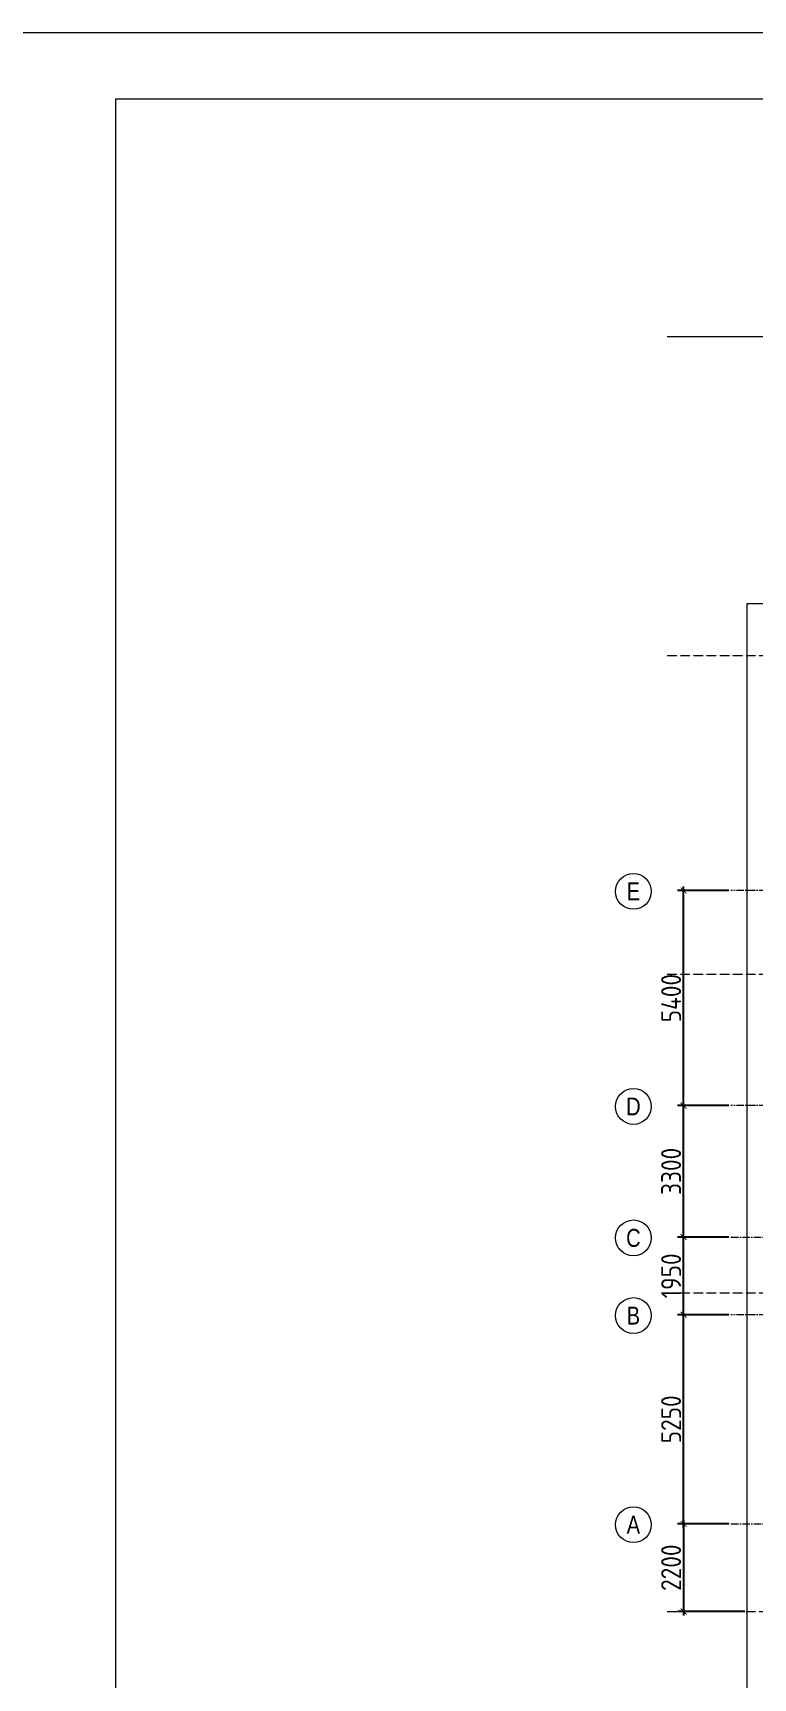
# Model space of a CAD drawing. Header units: millimetres. Extents: x 163705 to 1616509, y 81827 to 302547.
# Drawn here: x 305474 to 323561, y 139188 to 180492 of the extents above; entities that cross this region are included whole.
import ezdxf
from ezdxf.enums import TextEntityAlignment as Align

# ---------------------------------------------------------------- set-up
doc = ezdxf.new("R2010")
doc.units = ezdxf.units.MM
doc.header["$LTSCALE"] = 10
doc.linetypes.add('ACAD_ISO05W100', pattern=[33, 24, -3, 0, -3, 0, -3])
doc.linetypes.add('CENTER2', pattern=[28.575, 19.05, -3.175, 3.175, -3.175])
for name, color, linetype, lineweight in [('1-中心线', 1, 'CENTER2', 0), ('1-双点线', 8, 'ACAD_ISO05W100', 0), ('1-图框层', 7, 'Continuous', 0), ('1-建筑轮廓', 7, 'Continuous', 20), ('1-护栏', 4, 'Continuous', 18), ('1-标注', 3, 'Continuous', 0)]:
    doc.layers.add(name, color=color, linetype=linetype, lineweight=lineweight)
doc.styles.add('ARIAL', font='arial.ttf', dxfattribs={"width": 0.7})
doc.styles.add('HZ', font='gbenor.shx', dxfattribs={"bigfont": 'gbcbig.shx'})
doc.dimstyles.new('100$0', dxfattribs={"dimscale": 100, "dimtxt": 5, "dimasz": 1.5, "dimexe": 1.5, "dimexo": 0.5, "dimtad": 1, "dimdec": 0, "dimdsep": 46, "dimtxsty": 'HZ', "dimblk": 'ARCHTICK', "dimcen": 2.5, "dimdle": 1, "dimclrd": 256, "dimclre": 256, "dimadec": 0, "dimazin": 0, "dimtfac": 1, "dimtdec": 0, "dimtmove": 0, "dimatfit": 3, "dimfxl": 0, "dimarcsym": 0})

# ---------------------------------------------------------------- blocks, each defined once
blk = doc.blocks.new('G$C5C029050')
blk.add_lwpolyline([(92688.6, 77039.4), (69193.6, 77039.4), (69043.6, 77639.4), (68743.6, 76439.4), (68593.6, 77039.4), (0, 77039.4)])
at = {"layer": '1-双点线'}
for p, q in [((1, 69039.4), (92688.6, 69039.4)), ((1, 61039.4), (92688.6, 61039.4)), ((1, 53039.4), (92688.6, 53039.4)), ((1, 45039.4), (92688.6, 45039.4))]:
    blk.add_line(p, q, dxfattribs=at)
at = {"layer": '1-建筑轮廓'}
blk.add_lwpolyline([(7098.6, 77039.4), (7098.6, 70334.4), (1998.6, 70334.4), (1998.6, 8119.4), (8918.6, 8119.4)], dxfattribs=at)
blk = doc.blocks.new('_ArchTick')
at = {"const_width": 0.15}
blk.add_lwpolyline([(-0.5, -0.5), (0.5, 0.5)], dxfattribs=at)
blk = doc.blocks.new('*D321')
at = {"layer": '1-标注', "lineweight": -2, "transparency": 16777216}
for p, q in [((322954, 148310), (321664, 148310)), ((321814, 142960), (321814, 148410)), ((322954, 143060), (321664, 143060))]:
    blk.add_line(p, q, dxfattribs=at)
at = {"layer": 'Defpoints', "transparency": 16777216}
for p in [(321814, 148310), (323004, 148310), (323004, 143060)]:
    blk.add_point(p, dxfattribs=at)
at = {"layer": '1-标注', "lineweight": -2, "transparency": 16777216, "xscale": 150, "yscale": 150, "zscale": 150}
for p, rotation in [((321814, 148310), 90), ((321814, 143060), 270)]:
    blk.add_blockref('_ArchTick', p, dxfattribs=dict(at, rotation=rotation))
at = {"layer": '1-标注', "transparency": 16777216, "insert": (321502, 145685), "char_height": 500, "attachment_point": 5, "rotation": 90, "style": 'HZ'}
blk.add_mtext('5250', dxfattribs=at)
blk = doc.blocks.new('*D322')
at = {"layer": '1-标注', "lineweight": -2, "transparency": 16777216}
for p, q in [((321814, 148210), (321814, 150360)), ((322954, 150260), (321664, 150260)), ((322954, 148310), (321664, 148310))]:
    blk.add_line(p, q, dxfattribs=at)
at = {"layer": 'Defpoints', "transparency": 16777216}
for p in [(321814, 150260), (323004, 150260), (323004, 148310)]:
    blk.add_point(p, dxfattribs=at)
at = {"layer": '1-标注', "lineweight": -2, "transparency": 16777216, "xscale": 150, "yscale": 150, "zscale": 150}
for p, rotation in [((321814, 150260), 90), ((321814, 148310), 270)]:
    blk.add_blockref('_ArchTick', p, dxfattribs=dict(at, rotation=rotation))
at = {"layer": '1-标注', "transparency": 16777216, "insert": (321502, 149285), "char_height": 500, "attachment_point": 5, "rotation": 90, "style": 'HZ'}
blk.add_mtext('1950', dxfattribs=at)
blk = doc.blocks.new('*D323')
at = {"layer": '1-标注', "lineweight": -2, "transparency": 16777216}
for p, q in [((321814, 153460), (321814, 159060)), ((322954, 158960), (321664, 158960)), ((322954, 153560), (321664, 153560))]:
    blk.add_line(p, q, dxfattribs=at)
at = {"layer": 'Defpoints', "transparency": 16777216}
for p in [(321814, 158960), (323004, 158960), (323004, 153560)]:
    blk.add_point(p, dxfattribs=at)
at = {"layer": '1-标注', "lineweight": -2, "transparency": 16777216, "xscale": 150, "yscale": 150, "zscale": 150}
for p, rotation in [((321814, 158960), 90), ((321814, 153560), 270)]:
    blk.add_blockref('_ArchTick', p, dxfattribs=dict(at, rotation=rotation))
at = {"layer": '1-标注', "transparency": 16777216, "insert": (321502, 156260), "char_height": 500, "attachment_point": 5, "rotation": 90, "style": 'HZ'}
blk.add_mtext('5400', dxfattribs=at)
blk = doc.blocks.new('*D324')
at = {"layer": '1-标注', "lineweight": -2, "transparency": 16777216}
for p, q in [((321814, 150160), (321814, 153660)), ((322954, 153560), (321664, 153560)), ((322954, 150260), (321664, 150260))]:
    blk.add_line(p, q, dxfattribs=at)
at = {"layer": 'Defpoints', "transparency": 16777216}
for p in [(321814, 153560), (323004, 153560), (323004, 150260)]:
    blk.add_point(p, dxfattribs=at)
at = {"layer": '1-标注', "lineweight": -2, "transparency": 16777216, "xscale": 150, "yscale": 150, "zscale": 150}
for p, rotation in [((321814, 153560), 90), ((321814, 150260), 270)]:
    blk.add_blockref('_ArchTick', p, dxfattribs=dict(at, rotation=rotation))
at = {"layer": '1-标注', "transparency": 16777216, "insert": (321502, 151910), "char_height": 500, "attachment_point": 5, "rotation": 90, "style": 'HZ'}
blk.add_mtext('3300', dxfattribs=at)
blk = doc.blocks.new('*D335')
at = {"layer": '1-标注', "lineweight": -2, "transparency": 16777216}
for p, q in [((322954, 143060), (321664, 143060)), ((321814, 143160), (321814, 140760)), ((323351, 140860), (321664, 140860))]:
    blk.add_line(p, q, dxfattribs=at)
at = {"layer": 'Defpoints', "transparency": 16777216}
for p in [(323004, 143060), (321814, 140860), (323401, 140860)]:
    blk.add_point(p, dxfattribs=at)
at = {"layer": '1-标注', "lineweight": -2, "transparency": 16777216, "xscale": 150, "yscale": 150, "zscale": 150}
for p, rotation in [((321814, 143060), 90), ((321814, 140860), 270)]:
    blk.add_blockref('_ArchTick', p, dxfattribs=dict(at, rotation=rotation))
at = {"layer": '1-标注', "transparency": 16777216, "insert": (321502, 141960), "char_height": 500, "attachment_point": 5, "rotation": 90, "style": 'HZ'}
blk.add_mtext('2200', dxfattribs=at)

msp = doc.modelspace()

# ---------------------------------------------------------------- linework, layer by layer
at = {"layer": '1-中心线'}
for p, q in [((349620.855, 158959.632), (323004.354, 158959.632)), ((349620.855, 153559.632), (323004.354, 153559.632)), ((323004.354, 150259.632), (401620.78, 150259.632)), ((349620.855, 148309.632), (323004.354, 148309.632)), ((323004.354, 143059.632), (401630.78, 143059.632))]:
    msp.add_line(p, q, dxfattribs=at)
at = {"layer": '1-图框层'}
msp.add_lwpolyline([(443090.596, 180492.157), (303397.925, 180492.157), (303397.925, 81826.94), (443090.596, 81826.94)], close=True, dxfattribs=at)
msp.add_lwpolyline([(307550.501, 178831.126), (307550.501, 83487.971), (441429.566, 83487.971), (441429.566, 178831.126), (307550.501, 178831.126)], dxfattribs=at)
at = {"layer": '1-护栏'}
for centre in [(320554.513, 158939.166), (320554.513, 153539.166), (320554.513, 150239.166), (320554.513, 148289.166), (320554.513, 143039.166)]:
    msp.add_circle(centre, 450, dxfattribs=at)

# ---------------------------------------------------------------- block references
at = {"layer": '1-建筑轮廓'}
msp.add_blockref('G$C5C029050', (321401.911, 95820.209), dxfattribs=at)

# ---------------------------------------------------------------- texts
at = {"layer": '1-护栏', "style": 'ARIAL', "width": 0.8}
for s, p in [('E', (320554.513, 158939.166)), ('D', (320554.513, 153539.166)), ('C', (320554.513, 150239.166)), ('B', (320554.513, 148289.166)), ('A', (320554.513, 143039.166))]:
    msp.add_text(s, height=450, dxfattribs=at).set_placement(p, align=Align.MIDDLE_CENTER)

# ---------------------------------------------------------------- dimensions: what is measured, and where the dimension line sits
at = {"layer": '1-标注'}
for base, p1, p2, picture, middle in [((321814.493, 158959.632), (323004.354, 153559.632), (323004.354, 158959.632), '*D323', (321501.993, 156259.632)), ((321814.493, 153559.632), (323004.354, 150259.632), (323004.354, 153559.632), '*D324', (321501.993, 151909.632)), ((321814.493, 150259.632), (323004.354, 148309.632), (323004.354, 150259.632), '*D322', (321501.993, 149284.632)), ((321814.493, 148309.632), (323004.354, 143059.632), (323004.354, 148309.632), '*D321', (321501.993, 145684.632)), ((321814.493, 140859.632), (323004.354, 143059.632), (323400.505, 140859.632), '*D335', (321501.993, 141959.632))]:
    dim = msp.add_linear_dim(base=base, p1=p1, p2=p2, angle=90, dimstyle='100$0', override={"dimtol": 0, "dimlim": 0, "dimtdec": 8, "dimtix": 1}, dxfattribs=at)
    dim.commit()
    dim.dimension.update_dxf_attribs({"geometry": picture, "text_midpoint": middle})

doc.saveas('drawing.dxf')
